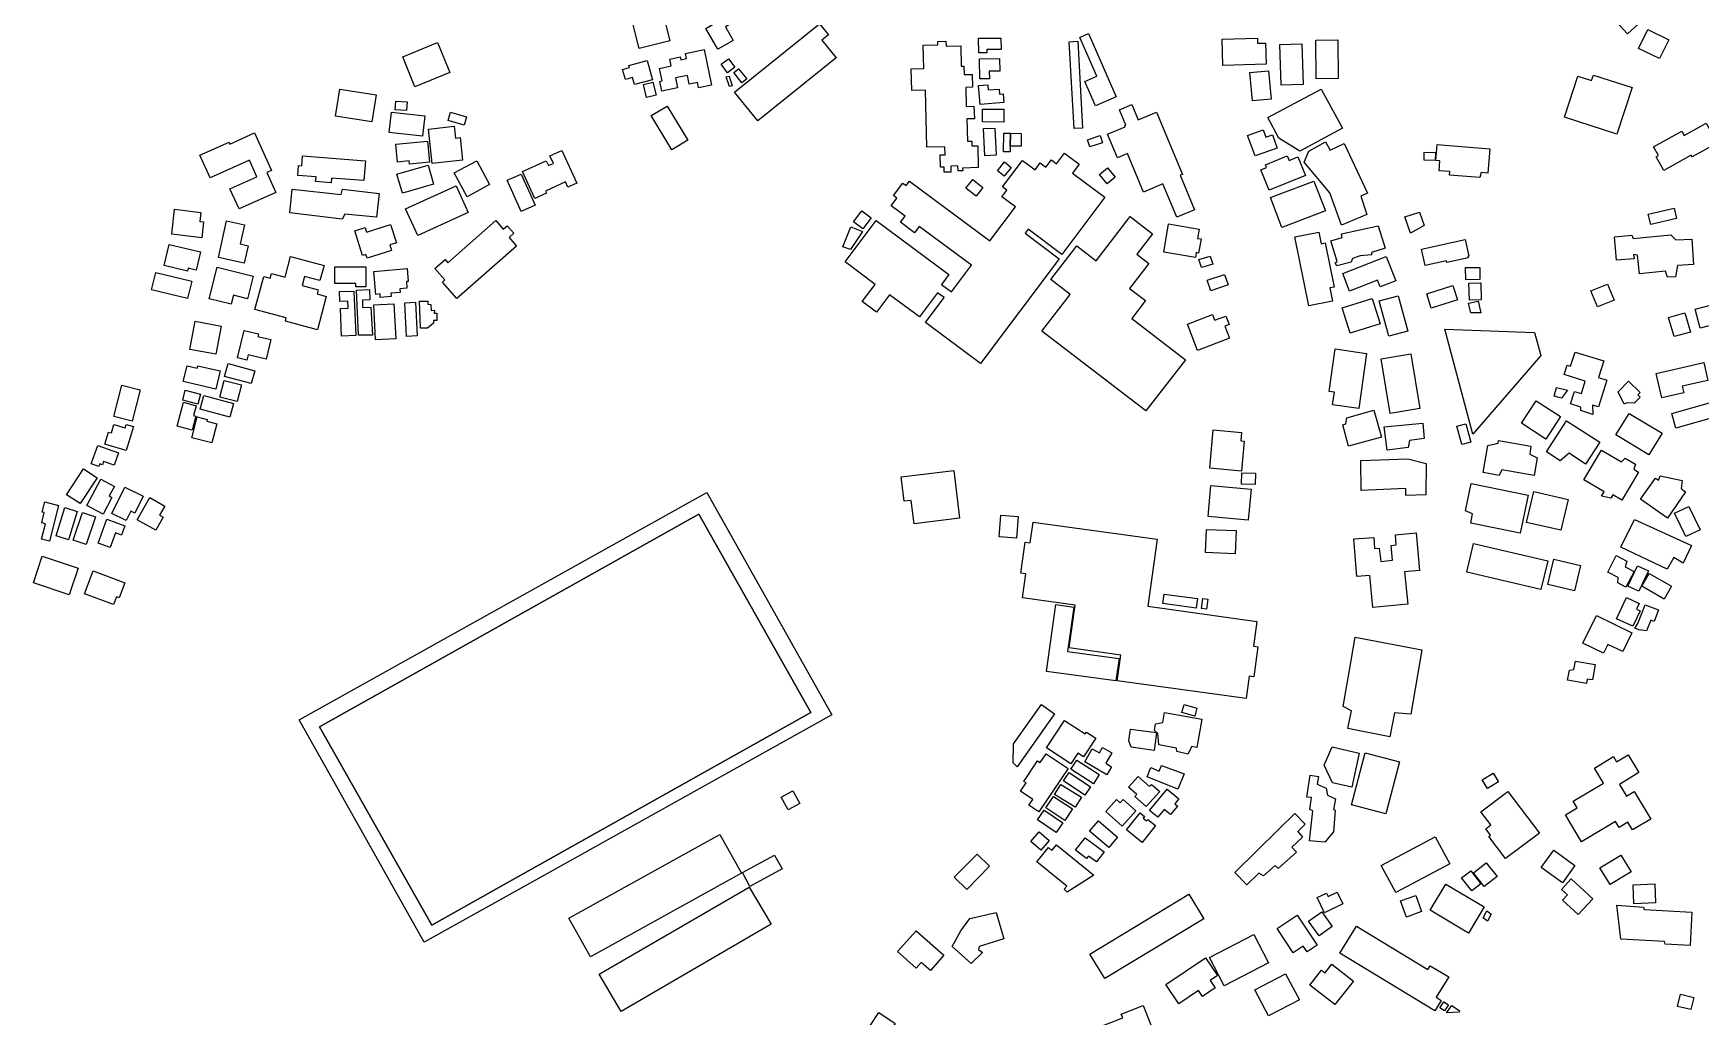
# Model space of a CAD drawing. Header units: metres. Extents: x -30816 to -28918, y -46789 to -43839.
# Drawn here: x -30816 to -30272, y -46142 to -45821 of the extents above; entities that cross this region are included whole.
import ezdxf

# ---------------------------------------------------------------- set-up
doc = ezdxf.new("R2010")
doc.units = ezdxf.units.M
doc.header["$MEASUREMENT"] = 0

msp = doc.modelspace()

# ---------------------------------------------------------------- linework, layer by layer
for points in [[(-30592.25, -45816.74), (-30597.63, -45807.91), (-30579.3, -45796.84), (-30572.51, -45807.99), (-30590.35, -45818.77), (-30587.79, -45823.16), (-30592.83, -45826.08), (-30596.75, -45819.34), (-30592.25, -45816.74)], [(-30305.89, -45810.36), (-30303.45, -45808.17), (-30304.22, -45807.33), (-30299.68, -45803.25), (-30289.23, -45814.78), (-30296.2, -45821.03), (-30305.89, -45810.36)], [(-30618.51, -45825.84), (-30620.99, -45815.93), (-30610.92, -45813.44), (-30608.45, -45823.33), (-30618.51, -45825.84)], [(-30587.41, -45840.07), (-30559.62, -45817.78), (-30556.71, -45821.38), (-30558.91, -45823.15), (-30554.24, -45828.92), (-30579.82, -45849.44), (-30587.41, -45840.07)], [(-30469.22, -45834.89), (-30474.8, -45822.21), (-30471.96, -45820.97), (-30462.9, -45841.54), (-30469.67, -45844.49), (-30473.14, -45836.61), (-30469.22, -45834.89)], [(-30292.51, -45825.83), (-30289.51, -45819.68), (-30282.71, -45822.98), (-30285.72, -45829.12), (-30292.51, -45825.83)], [(-30695.59, -45828.52), (-30684.2, -45823.92), (-30680.23, -45833.68), (-30691.62, -45838.27), (-30695.59, -45828.52)], [(-30611.03, -45839.7), (-30611.71, -45836.57), (-30610.94, -45836.4), (-30611.81, -45832.31), (-30607.99, -45831.49), (-30608.48, -45829.27), (-30605.07, -45828.55), (-30604.86, -45829.51), (-30603.05, -45829.13), (-30603.4, -45827.46), (-30597.32, -45826.16), (-30594.83, -45837.78), (-30599.1, -45838.68), (-30599.48, -45836.92), (-30602.11, -45837.48), (-30602.74, -45834.6), (-30606.65, -45835.43), (-30605.96, -45838.62), (-30611.03, -45839.7)], [(-30507.86, -45864.66), (-30512.98, -45864.81), (-30512.95, -45865.67), (-30514.49, -45865.71), (-30514.53, -45864.1), (-30516.85, -45864.17), (-30516.79, -45866.12), (-30519, -45866.18), (-30519.05, -45864.53), (-30520.16, -45864.56), (-30520.28, -45860.53), (-30518.68, -45860.49), (-30518.76, -45857.86), (-30524.61, -45858.02), (-30525.13, -45839.36), (-30529.59, -45839.49), (-30529.79, -45832.44), (-30525.6, -45832.32), (-30525.81, -45824.73), (-30521.03, -45824.61), (-30521.07, -45823.49), (-30518.44, -45823.42), (-30518.39, -45825.07), (-30513.62, -45824.94), (-30513.44, -45831.63), (-30512.56, -45831.6), (-30512.48, -45834.34), (-30509.85, -45834.27), (-30509.74, -45838.46), (-30511.96, -45838.52), (-30511.79, -45844.75), (-30509.28, -45844.68), (-30509.16, -45848.71), (-30511.59, -45848.78), (-30511.39, -45856.02), (-30509.98, -45855.99), (-30509.93, -45857.57), (-30508.06, -45857.52), (-30507.86, -45864.66)], [(-30507.72, -45827.25), (-30507.77, -45822.47), (-30500.49, -45822.4), (-30500.46, -45826.12), (-30505.13, -45826.17), (-30505.13, -45827.22), (-30507.72, -45827.25)], [(-30476.65, -45851.94), (-30478.19, -45823.62), (-30475.4, -45823.46), (-30473.87, -45851.79), (-30476.65, -45851.94)], [(-30416.81, -45824.11), (-30414.21, -45824.03), (-30414.02, -45830.94), (-30428.1, -45831.34), (-30428.35, -45822.78), (-30416.86, -45822.45), (-30416.81, -45824.11)], [(-30409.1, -45837.76), (-30409.51, -45824.5), (-30402.38, -45824.28), (-30401.97, -45837.55), (-30409.1, -45837.76)], [(-30390.51, -45835.62), (-30397.65, -45835.69), (-30397.78, -45823.12), (-30390.63, -45823.05), (-30390.51, -45835.62)], [(-30614.17, -45836.04), (-30619.99, -45837.59), (-30620.6, -45835.3), (-30622.98, -45835.94), (-30623.87, -45832.64), (-30621.6, -45832.03), (-30621.79, -45831.34), (-30615.86, -45829.75), (-30614.17, -45836.04)], [(-30589.63, -45833.71), (-30591.75, -45830.98), (-30589.37, -45829.15), (-30587.25, -45831.88), (-30589.63, -45833.71)], [(-30584.97, -45836.99), (-30587.63, -45833.65), (-30586.06, -45832.42), (-30583.39, -45835.75), (-30584.97, -45836.99)], [(-30500.92, -45829.09), (-30500.87, -45833.18), (-30504.3, -45833.22), (-30504.27, -45835.71), (-30507.36, -45835.75), (-30507.43, -45829.16), (-30500.92, -45829.09)], [(-30617.05, -45837.55), (-30613.97, -45836.81), (-30612.95, -45841.05), (-30616.03, -45841.79), (-30617.05, -45837.55)], [(-30590.06, -45835.1), (-30589.13, -45834.8), (-30588.11, -45837.96), (-30589.04, -45838.25), (-30590.06, -45835.1)], [(-30507.76, -45837.93), (-30504.72, -45837.71), (-30504.6, -45839.35), (-30501.07, -45839.09), (-30500.95, -45840.7), (-30499.76, -45840.61), (-30499.55, -45843.48), (-30507.3, -45844.07), (-30507.76, -45837.93)], [(-30418.45, -45842.92), (-30419.29, -45833.67), (-30413.27, -45833.13), (-30412.41, -45842.37), (-30418.45, -45842.92)], [(-30316.71, -45848.26), (-30312.36, -45834.85), (-30307.84, -45836.31), (-30307.27, -45834.52), (-30294.66, -45838.57), (-30299.59, -45853.76), (-30316.71, -45848.26)], [(-30716.09, -45839.04), (-30704.19, -45840.94), (-30705.61, -45849.76), (-30717.51, -45847.85), (-30716.09, -45839.04)], [(-30697.86, -45843.04), (-30694.15, -45843.25), (-30694.33, -45846.05), (-30698.02, -45845.82), (-30697.86, -45843.04)], [(-30396.04, -45839.09), (-30389.14, -45851.8), (-30402.99, -45859.26), (-30409.81, -45855.04), (-30413.42, -45848.29), (-30396.04, -45839.09)], [(-30699.23, -45846.57), (-30688.39, -45847.73), (-30689.11, -45854.41), (-30699.95, -45853.25), (-30699.23, -45846.57)], [(-30680.75, -45849.35), (-30679.95, -45846.6), (-30674.73, -45848.11), (-30675.53, -45850.86), (-30680.75, -45849.35)], [(-30602.65, -45855.75), (-30607.83, -45858.83), (-30614.54, -45847.68), (-30609.36, -45844.6), (-30602.65, -45855.75)], [(-30499.54, -45849.81), (-30506.47, -45849.78), (-30506.45, -45845.58), (-30499.53, -45845.6), (-30499.54, -45849.81)], [(-30447.67, -45870.01), (-30453.99, -45872.62), (-30459.22, -45860.11), (-30462.49, -45861.46), (-30465.72, -45853.74), (-30459.94, -45851.34), (-30460.12, -45850.92), (-30459.77, -45850.78), (-30461.86, -45845.78), (-30457.8, -45844.1), (-30455.71, -45849.09), (-30449.74, -45846.63), (-30441.29, -45866.87), (-30442.01, -45867.17), (-30437.32, -45878.4), (-30443.16, -45880.81), (-30447.67, -45870.01)], [(-30761.73, -45860.61), (-30752.22, -45856.32), (-30751.92, -45856.97), (-30743.93, -45853.37), (-30738.37, -45865.61), (-30739.88, -45866.29), (-30736.95, -45872.75), (-30748.94, -45878.15), (-30751.92, -45871.62), (-30743.12, -45867.65), (-30745.6, -45862.2), (-30758.38, -45867.96), (-30761.73, -45860.61)], [(-30687.21, -45852.09), (-30678.78, -45851.16), (-30678.34, -45855.06), (-30676.9, -45854.9), (-30676.09, -45862.19), (-30685.96, -45863.28), (-30687.21, -45852.09)], [(-30506.17, -45851.94), (-30502.44, -45851.76), (-30502.02, -45860.65), (-30505.74, -45860.83), (-30506.17, -45851.94)], [(-30499.67, -45859.52), (-30499.55, -45853.41), (-30497.35, -45853.45), (-30497.43, -45857.65), (-30497.46, -45859.56), (-30499.67, -45859.52)], [(-30497.35, -45853.45), (-30493.86, -45853.51), (-30493.94, -45857.72), (-30497.43, -45857.65), (-30497.35, -45853.45)], [(-30467.36, -45856.54), (-30471.52, -45857.93), (-30472.3, -45855.59), (-30468.13, -45854.21), (-30467.36, -45856.54)], [(-30414.05, -45854.78), (-30411.9, -45854.02), (-30410.37, -45858.34), (-30417.56, -45860.86), (-30420.06, -45854.17), (-30414.98, -45852.3), (-30414.05, -45854.78)], [(-30268.36, -45857.42), (-30275.08, -45861.13), (-30275.35, -45860.66), (-30284.28, -45865.61), (-30286.76, -45861.17), (-30285.99, -45860.74), (-30287.62, -45857.84), (-30278.39, -45852.74), (-30277.62, -45854.14), (-30270.47, -45850.18), (-30267.66, -45855.21), (-30269.14, -45856.03), (-30268.36, -45857.42)], [(-30697.85, -45857.01), (-30687.51, -45855.99), (-30686.82, -45862.87), (-30693.39, -45863.52), (-30693.49, -45862.5), (-30697.27, -45862.88), (-30697.85, -45857.01)], [(-30656.48, -45865.92), (-30648.75, -45862.43), (-30648.02, -45864.03), (-30646.42, -45863.31), (-30647.55, -45860.82), (-30643.64, -45859.06), (-30638.77, -45869.73), (-30641.73, -45871.07), (-30642.52, -45869.35), (-30649.04, -45872.31), (-30648.72, -45872.99), (-30652.48, -45874.69), (-30656.48, -45865.92)], [(-30383.14, -45874), (-30381.19, -45879.91), (-30389.45, -45883.48), (-30393.19, -45872.87), (-30401.62, -45862.9), (-30400.05, -45859.27), (-30394.65, -45856.23), (-30393.1, -45858.96), (-30388.51, -45856.83), (-30380.95, -45872.99), (-30383.14, -45874)], [(-30362.49, -45862.21), (-30362.41, -45859.65), (-30358.79, -45859.76), (-30358.87, -45862.33), (-30362.49, -45862.21)], [(-30357.35, -45862.43), (-30358.67, -45862.31), (-30358.24, -45857.15), (-30341.03, -45858.58), (-30341.69, -45866.47), (-30343.91, -45866.29), (-30344.34, -45867.91), (-30354.17, -45867.09), (-30354.07, -45865.98), (-30357.62, -45865.68), (-30357.35, -45862.43)], [(-30728.27, -45860.86), (-30707.77, -45862.43), (-30708.27, -45868.87), (-30718.77, -45868.07), (-30718.89, -45869.61), (-30723.98, -45869.23), (-30723.86, -45867.72), (-30729.83, -45867.27), (-30729.58, -45864.02), (-30728.52, -45864.1), (-30728.27, -45860.86)], [(-30697.5, -45866.79), (-30687.32, -45863.89), (-30685.53, -45870.11), (-30695.7, -45873.01), (-30697.5, -45866.79)], [(-30678.84, -45866.42), (-30671.46, -45862.42), (-30667.24, -45870.16), (-30674.6, -45874.15), (-30678.84, -45866.42)], [(-30541.46, -45902.74), (-30551.32, -45895.39), (-30541.16, -45881.86), (-30517.45, -45899.49), (-30519.88, -45902.74), (-30516.64, -45905.14), (-30510.12, -45896.47), (-30527.14, -45883.82), (-30528.67, -45885.89), (-30533.26, -45882.48), (-30531.75, -45880.47), (-30536.26, -45877.11), (-30534.39, -45874.62), (-30535.56, -45873.76), (-30532.51, -45869.7), (-30531.36, -45870.55), (-30530.28, -45869.11), (-30504.08, -45888.59), (-30495.73, -45877.46), (-30500.18, -45874.15), (-30498.54, -45871.97), (-30499.93, -45870.93), (-30493.46, -45862.31), (-30489.36, -45865.35), (-30487.68, -45863.11), (-30485.84, -45864.48), (-30484.05, -45862.11), (-30482.32, -45863.4), (-30479.77, -45859.99), (-30474.99, -45863.55), (-30477.15, -45866.43), (-30466.64, -45874.25), (-30480.67, -45892.95), (-30491.63, -45884.79), (-30492.61, -45886.09), (-30481.49, -45894.36), (-30507.14, -45928.55), (-30525.12, -45915.19), (-30519.03, -45907.07), (-30521.16, -45905.49), (-30527.07, -45913.37), (-30536.82, -45906.12), (-30541.09, -45911.8), (-30545.69, -45908.38), (-30541.46, -45902.74)], [(-30501.66, -45865.69), (-30499.37, -45862.82), (-30497.15, -45864.58), (-30499.43, -45867.45), (-30501.66, -45865.69)], [(-30465.85, -45869.98), (-30468.39, -45866.92), (-30465.76, -45864.76), (-30463.22, -45867.82), (-30465.85, -45869.98)], [(-30415.76, -45865.34), (-30413.89, -45864.58), (-30414.23, -45863.73), (-30407.12, -45860.86), (-30406.53, -45862.32), (-30403.62, -45861.15), (-30401.16, -45867.2), (-30413.04, -45871.99), (-30415.76, -45865.34)], [(-30694.65, -45878.08), (-30678.19, -45870.6), (-30674.21, -45879.29), (-30690.66, -45886.77), (-30694.65, -45878.08)], [(-30656.96, -45878.98), (-30661.54, -45868.8), (-30656.93, -45866.75), (-30652.36, -45876.93), (-30656.96, -45878.98)], [(-30511.91, -45871.4), (-30509.68, -45868.57), (-30506.35, -45871.19), (-30508.59, -45874.01), (-30511.91, -45871.4)], [(-30408.83, -45884.19), (-30412.58, -45874.45), (-30398.42, -45869.05), (-30394.67, -45878.78), (-30408.83, -45884.19)], [(-30732.41, -45879.44), (-30731.66, -45871.7), (-30715.62, -45873.45), (-30715.25, -45871.7), (-30703.22, -45873.13), (-30704.1, -45880.81), (-30714.49, -45879.8), (-30715.35, -45881.44), (-30732.41, -45879.44)], [(-30769.97, -45878.26), (-30761.4, -45879.25), (-30761.75, -45882.25), (-30760.53, -45882.39), (-30761.13, -45887.52), (-30770.92, -45886.37), (-30769.97, -45878.26)], [(-30545.88, -45878.73), (-30542.78, -45881.03), (-30545.51, -45884.66), (-30548.61, -45882.35), (-30545.88, -45878.73)], [(-30487.14, -45917.96), (-30477.88, -45906.03), (-30484.26, -45901.12), (-30475.76, -45890.17), (-30469.45, -45895.04), (-30458.29, -45880.66), (-30451.02, -45886.25), (-30456.15, -45892.87), (-30452.22, -45895.89), (-30458.56, -45904.04), (-30453.36, -45908.04), (-30457.85, -45913.82), (-30440.32, -45927.3), (-30453.28, -45944), (-30487.14, -45917.96)], [(-30368.75, -45880.77), (-30363.99, -45879.15), (-30362.47, -45883.54), (-30366.93, -45886), (-30368.75, -45880.77)], [(-30288.58, -45883.24), (-30289.36, -45879.88), (-30280.91, -45877.94), (-30280.14, -45881.31), (-30288.58, -45883.24)], [(-30753.03, -45882.05), (-30747.18, -45883.36), (-30748.57, -45889.56), (-30746, -45890.13), (-30747.28, -45895.84), (-30755.71, -45893.96), (-30753.03, -45882.05)], [(-30708.65, -45893.33), (-30711.22, -45885.27), (-30707.86, -45884.22), (-30707.4, -45885.7), (-30699.52, -45883.23), (-30697.64, -45889.17), (-30699.78, -45889.85), (-30699.19, -45891.7), (-30707.17, -45894.22), (-30707.57, -45892.98), (-30708.65, -45893.33)], [(-30685.12, -45897.59), (-30681.75, -45894.64), (-30680.83, -45895.67), (-30665.22, -45881.96), (-30662.78, -45884.71), (-30661.51, -45883.6), (-30659.31, -45886.08), (-30660.91, -45887.49), (-30658.43, -45890.28), (-30677.89, -45907.36), (-30682.64, -45902), (-30681.84, -45901.29), (-30685.12, -45897.59)], [(-30552.03, -45890.47), (-30549.42, -45884.01), (-30545.6, -45885.53), (-30549.57, -45891.38), (-30552.03, -45890.47)], [(-30436.8, -45892.38), (-30437.08, -45893.98), (-30447.41, -45892.19), (-30445.8, -45882.96), (-30435.82, -45884.7), (-30436.34, -45887.74), (-30435.22, -45887.94), (-30436.02, -45892.52), (-30436.8, -45892.38)], [(-30400.12, -45909.75), (-30404.62, -45887.25), (-30396.76, -45885.69), (-30396, -45889.49), (-30394.71, -45889.23), (-30391.84, -45903.61), (-30393.27, -45903.89), (-30392.4, -45908.22), (-30400.12, -45909.75)], [(-30389.22, -45887.42), (-30389.47, -45886.21), (-30377.43, -45883.67), (-30375.19, -45890.95), (-30379.62, -45892.31), (-30379.65, -45893.06), (-30383.29, -45893.43), (-30385.83, -45894.35), (-30386.25, -45895.48), (-30390.93, -45896.66), (-30391.5, -45895.73), (-30390.82, -45895.31), (-30392.91, -45888.55), (-30389.22, -45887.42)], [(-30294.15, -45893.01), (-30294.02, -45894.37), (-30299.73, -45894.9), (-30300.43, -45887.21), (-30294.73, -45886.7), (-30294.33, -45887.83), (-30282.02, -45886.58), (-30280.42, -45888.23), (-30275.13, -45887.96), (-30274.67, -45896.28), (-30279.8, -45896.56), (-30280.52, -45900.26), (-30283.13, -45900.42), (-30283.75, -45898.49), (-30292.27, -45899.31), (-30292.87, -45893.18), (-30294.15, -45893.01)], [(-30771.75, -45889.73), (-30761.57, -45892.12), (-30762.98, -45898.11), (-30765.53, -45897.51), (-30765.74, -45898.4), (-30773.38, -45896.61), (-30771.75, -45889.73)], [(-30348.17, -45893.6), (-30348.08, -45894.05), (-30355.09, -45895.57), (-30355.2, -45895.1), (-30362.18, -45896.62), (-30363.36, -45891.22), (-30349.11, -45888.13), (-30347.92, -45893.55), (-30348.17, -45893.6)], [(-30756.13, -45897.17), (-30744.37, -45900.05), (-30746.19, -45907.44), (-30750.78, -45906.31), (-30751.49, -45909.22), (-30758.67, -45907.46), (-30756.13, -45897.17)], [(-30732.15, -45893.69), (-30721.24, -45896.58), (-30722.56, -45901.53), (-30727.56, -45900.21), (-30728.35, -45903.12), (-30723.14, -45904.49), (-30723.51, -45905.85), (-30720.51, -45906.65), (-30723.41, -45917.54), (-30733.84, -45914.77), (-30733.55, -45913.66), (-30743.8, -45910.95), (-30740.92, -45900.19), (-30738.83, -45900.75), (-30738.41, -45899.18), (-30733.93, -45900.37), (-30732.15, -45893.69)], [(-30717.68, -45897.04), (-30707.63, -45897.01), (-30707.6, -45903.58), (-30710.91, -45903.59), (-30710.91, -45902.47), (-30717.67, -45902.49), (-30717.68, -45897.04)], [(-30694.15, -45897.58), (-30693.79, -45901.8), (-30694.39, -45901.85), (-30694.22, -45903.95), (-30696.55, -45904.15), (-30696.44, -45905.39), (-30699.44, -45905.65), (-30699.36, -45906.69), (-30702.89, -45907), (-30702.99, -45905.88), (-30704.38, -45906), (-30705.02, -45898.51), (-30694.15, -45897.58)], [(-30435.13, -45897.28), (-30435.91, -45894.6), (-30432.2, -45893.53), (-30431.42, -45896.2), (-30435.13, -45897.28)], [(-30374.84, -45893.7), (-30371.73, -45901.6), (-30376.78, -45903.57), (-30377.64, -45901.4), (-30386.78, -45904.97), (-30389.03, -45899.22), (-30374.84, -45893.7)], [(-30348.92, -45901.22), (-30348.97, -45897.29), (-30344.34, -45897.23), (-30344.28, -45901.16), (-30348.92, -45901.22)], [(-30776.12, -45898.89), (-30764.41, -45901.65), (-30765.74, -45907.31), (-30777.46, -45904.56), (-30776.12, -45898.89)], [(-30432.06, -45904.86), (-30433.24, -45901.4), (-30427.58, -45899.48), (-30426.4, -45902.93), (-30432.06, -45904.86)], [(-30360.14, -45910.5), (-30361.63, -45905.79), (-30353.06, -45903.09), (-30351.56, -45907.8), (-30360.14, -45910.5)], [(-30347.9, -45902.36), (-30344.03, -45902.23), (-30343.84, -45907.74), (-30347.71, -45907.88), (-30347.9, -45902.36)], [(-30305.96, -45910.09), (-30308.1, -45904.86), (-30302.64, -45902.64), (-30300.5, -45907.89), (-30305.96, -45910.09)], [(-30716.25, -45905.11), (-30711.47, -45904.92), (-30710.87, -45919.45), (-30715.51, -45919.64), (-30715.87, -45910.64), (-30713.34, -45910.54), (-30713.44, -45908.23), (-30716.12, -45908.34), (-30716.25, -45905.11)], [(-30710.65, -45904.62), (-30706.4, -45904.39), (-30706.32, -45907.75), (-30708.72, -45907.87), (-30708.67, -45910.29), (-30705.99, -45910.14), (-30705.39, -45919.28), (-30709.95, -45919.32), (-30710.65, -45904.62)], [(-30694.89, -45908.76), (-30691.38, -45908.59), (-30690.89, -45919.57), (-30694.4, -45919.72), (-30694.89, -45908.76)], [(-30685.5, -45915.36), (-30687.48, -45917.05), (-30689.8, -45917.06), (-30690.06, -45908.23), (-30687.39, -45908.24), (-30687.37, -45909.24), (-30686.4, -45909.31), (-30686.34, -45911.21), (-30685.22, -45911.1), (-30685.31, -45912.15), (-30684.49, -45912.16), (-30684.49, -45914.52), (-30685.53, -45914.57), (-30685.5, -45915.36)], [(-30376.84, -45915.63), (-30386.6, -45918.66), (-30389.2, -45910.35), (-30379.44, -45907.32), (-30376.84, -45915.63)], [(-30373.97, -45919.63), (-30377.1, -45908.16), (-30370.95, -45906.49), (-30367.82, -45917.97), (-30373.97, -45919.63)], [(-30347.98, -45908.9), (-30344.8, -45908.17), (-30343.94, -45912.04), (-30347.25, -45912.06), (-30347.98, -45908.9)], [(-30705.04, -45909.41), (-30698.43, -45909.07), (-30697.82, -45920.48), (-30704.44, -45920.82), (-30705.04, -45909.41)], [(-30439.69, -45915.7), (-30431.52, -45912.61), (-30430.82, -45914.44), (-30427.14, -45913.06), (-30426.08, -45915.85), (-30427.46, -45916.36), (-30425.94, -45920.33), (-30436.41, -45924.29), (-30439.69, -45915.7)], [(-30280.98, -45919.79), (-30282.78, -45913.52), (-30277.43, -45911.99), (-30275.63, -45918.28), (-30280.98, -45919.79)], [(-30274.07, -45910.82), (-30268.62, -45909.42), (-30267.01, -45915.58), (-30272.47, -45916.98), (-30274.07, -45910.82)], [(-30763.32, -45914.74), (-30754.77, -45916.34), (-30756.51, -45925.54), (-30765.06, -45923.94), (-30763.32, -45914.74)], [(-30747.26, -45917.78), (-30742.64, -45918.9), (-30742.84, -45919.71), (-30738.56, -45920.75), (-30740.12, -45927.11), (-30745.97, -45925.68), (-30746.41, -45927.46), (-30749.46, -45926.72), (-30747.26, -45917.78)], [(-30346.62, -45951.63), (-30355.7, -45917.3), (-30326.48, -45918.41), (-30324.36, -45925.99), (-30346.62, -45951.63)], [(-30391.72, -45937.94), (-30393.49, -45937.69), (-30391.5, -45923.79), (-30381.23, -45925.25), (-30383.82, -45943.27), (-30392.31, -45942.07), (-30391.72, -45937.94)], [(-30313.25, -45924.82), (-30303.9, -45927.73), (-30305.6, -45933.11), (-30302.92, -45933.93), (-30305.6, -45942.67), (-30307.53, -45942.09), (-30307.44, -45945.2), (-30311.33, -45943.91), (-30311.36, -45942.75), (-30314.69, -45941.74), (-30313.44, -45937.64), (-30311.15, -45938.33), (-30309.92, -45934.3), (-30316.84, -45932.14), (-30315.86, -45929.05), (-30314.69, -45929.41), (-30313.25, -45924.82)], [(-30762.44, -45929.26), (-30755.1, -45930.97), (-30756.51, -45936.94), (-30767.14, -45934.46), (-30765.92, -45929.27), (-30762.62, -45930.04), (-30762.44, -45929.26)], [(-30752.53, -45928.55), (-30743.82, -45930.9), (-30744.96, -45935.1), (-30753.68, -45932.74), (-30752.53, -45928.55)], [(-30363.83, -45943.24), (-30373.5, -45944.85), (-30376.48, -45927.03), (-30366.82, -45925.42), (-30363.83, -45943.24)], [(-30271.29, -45928.19), (-30269.92, -45934.04), (-30278.28, -45935.98), (-30277.78, -45938.09), (-30284.9, -45939.74), (-30286.76, -45931.76), (-30271.29, -45928.19)], [(-30787.14, -45935.6), (-30781.24, -45937.1), (-30783.86, -45947.3), (-30789.76, -45945.81), (-30787.14, -45935.6)], [(-30753.84, -45934.04), (-30748.19, -45935.5), (-30749.62, -45940.99), (-30755.27, -45939.54), (-30753.84, -45934.04)], [(-30299.15, -45937.74), (-30295.81, -45934.34), (-30292.04, -45938.03), (-30292.75, -45938.75), (-30292.02, -45939.48), (-30294, -45941.46), (-30296.35, -45941.35), (-30297.19, -45941.76), (-30299.15, -45937.74)], [(-30767.1, -45941.2), (-30762.91, -45942.32), (-30763.76, -45945.52), (-30763.04, -45945.71), (-30764.26, -45950.28), (-30769.18, -45948.97), (-30767.1, -45941.2)], [(-30766.5, -45937.27), (-30761.53, -45938.54), (-30762.36, -45941.76), (-30767.33, -45940.49), (-30766.5, -45937.27)], [(-30760.49, -45939.02), (-30750.8, -45941.59), (-30751.98, -45946.01), (-30761.66, -45943.44), (-30760.49, -45939.02)], [(-30317.97, -45945.88), (-30322.78, -45953.22), (-30330.75, -45948.03), (-30325.94, -45940.7), (-30317.97, -45945.88)], [(-30320.06, -45939.23), (-30319.32, -45936.38), (-30315.77, -45937.21), (-30317.65, -45939.86), (-30320.06, -45939.23)], [(-30280.38, -45949.59), (-30281.73, -45944.82), (-30267.92, -45940.96), (-30266.57, -45945.73), (-30280.38, -45949.59)], [(-30762.62, -45945.98), (-30759.34, -45946.82), (-30759.47, -45947.38), (-30756.21, -45948.21), (-30757.81, -45954.44), (-30764.37, -45952.76), (-30762.62, -45945.98)], [(-30376.43, -45952.57), (-30387.09, -45955.46), (-30388.98, -45948.56), (-30387.96, -45948.2), (-30387.67, -45946.22), (-30378.9, -45943.79), (-30376.43, -45952.57)], [(-30299.9, -45951.82), (-30295.6, -45944.8), (-30284.86, -45951.31), (-30289.16, -45958.34), (-30299.9, -45951.82)], [(-30785.76, -45948.42), (-30783.4, -45949.14), (-30785.76, -45956.92), (-30792.73, -45954.82), (-30791.54, -45950.89), (-30790.6, -45951.17), (-30789.76, -45948.42), (-30786.09, -45949.52), (-30785.76, -45948.42)], [(-30432.41, -45962.69), (-30431.26, -45950.19), (-30421.98, -45951.03), (-30422.23, -45953.77), (-30421.13, -45953.87), (-30422.02, -45963.63), (-30432.41, -45962.69)], [(-30367.69, -45955.95), (-30374.49, -45956.84), (-30375.49, -45949.21), (-30362.92, -45948.01), (-30362.44, -45953.01), (-30367.27, -45953.64), (-30367.69, -45955.95)], [(-30350.22, -45955), (-30351.86, -45949.03), (-30348.9, -45948.22), (-30347.26, -45954.19), (-30350.22, -45955)], [(-30322.58, -45957.37), (-30315.99, -45947.21), (-30305.16, -45954.17), (-30309.81, -45961.33), (-30315.14, -45957.8), (-30318.08, -45960.27), (-30322.58, -45957.37)], [(-30795.06, -45955.25), (-30788.23, -45957.73), (-30789.69, -45961.74), (-30793.14, -45960.5), (-30793.52, -45961.54), (-30794.33, -45961.25), (-30794.66, -45962.17), (-30797.24, -45961.23), (-30795.06, -45955.25)], [(-30338.01, -45965.03), (-30343.22, -45964.11), (-30341.65, -45955.34), (-30338.36, -45954.5), (-30338.22, -45953.67), (-30327.63, -45955.47), (-30328.02, -45958.06), (-30325.62, -45959.34), (-30326.6, -45965.02), (-30337.18, -45963.22), (-30338.01, -45965.03)], [(-30310.35, -45966.49), (-30304.59, -45956.83), (-30298.14, -45960.64), (-30296.89, -45959.4), (-30293.58, -45961.33), (-30294.09, -45963.04), (-30292.54, -45963.95), (-30297.99, -45973.07), (-30300.92, -45971.33), (-30301.58, -45972.47), (-30304.63, -45971.85), (-30303.76, -45970.39), (-30310.35, -45966.49)], [(-30805.19, -45971.36), (-30799.67, -45962.93), (-30795.25, -45965.78), (-30800.76, -45974.23), (-30805.19, -45971.36)], [(-30367.78, -45959.59), (-30361.84, -45961.2), (-30361.91, -45971.39), (-30368.41, -45971.55), (-30368.47, -45969.31), (-30383.02, -45969.99), (-30383.11, -45960.19), (-30367.78, -45959.59)], [(-30798.57, -45974.88), (-30794.06, -45966.3), (-30789.62, -45968.61), (-30791.28, -45971.75), (-30790.4, -45972.21), (-30793.26, -45977.65), (-30798.57, -45974.88)], [(-30533.05, -45965.52), (-30515.88, -45963.41), (-30513.96, -45979.02), (-30528.79, -45980.84), (-30529.73, -45973.18), (-30532.07, -45973.48), (-30533.05, -45965.52)], [(-30419.85, -45979.62), (-30432.92, -45978.42), (-30431.99, -45968.35), (-30418.93, -45969.55), (-30419.85, -45979.62)], [(-30422.01, -45967.87), (-30421.89, -45964.17), (-30417.52, -45964.3), (-30417.63, -45968.01), (-30422.01, -45967.87)], [(-30331.13, -45983.92), (-30347.24, -45980.62), (-30346.67, -45977.52), (-30349.01, -45976.57), (-30347.17, -45967.67), (-30328.56, -45971.48), (-30331.13, -45983.92)], [(-30291.89, -45972.75), (-30286.98, -45965.89), (-30286, -45966.64), (-30285.53, -45965.23), (-30278.3, -45966.75), (-30278.64, -45969.3), (-30277.19, -45970.39), (-30283.06, -45979.01), (-30291.89, -45972.75)], [(-30812.34, -45973.68), (-30807.84, -45974.8), (-30810.78, -45986.5), (-30813.37, -45985.85), (-30812.12, -45980.86), (-30813.32, -45980.56), (-30812.47, -45977.18), (-30813.17, -45977.01), (-30812.34, -45973.68)], [(-30790.42, -45977.44), (-30786.17, -45968.92), (-30780.24, -45971.86), (-30782.99, -45977.37), (-30784.27, -45976.74), (-30785.77, -45979.74), (-30790.42, -45977.44)], [(-30782.16, -45979.51), (-30778.07, -45972.28), (-30773.19, -45975.02), (-30774.88, -45977.99), (-30773.71, -45978.65), (-30776.13, -45982.9), (-30782.16, -45979.51)], [(-30729.4, -46044.72), (-30596.44, -45970.57), (-30555.64, -46043.08), (-30658.9, -46100.68), (-30688.6, -46117.24), (-30729.4, -46044.72)], [(-30329.06, -45980.37), (-30326.7, -45970.27), (-30315.51, -45972.85), (-30317.87, -45982.95), (-30329.06, -45980.37)], [(-30801.74, -45976.81), (-30804.6, -45986.03), (-30808.64, -45984.79), (-30805.78, -45975.56), (-30801.74, -45976.81)], [(-30800.02, -45977.17), (-30795.76, -45978.6), (-30798.82, -45987.6), (-30803.08, -45986.17), (-30800.02, -45977.17)], [(-30794.93, -45987.15), (-30792.06, -45979.35), (-30786.22, -45981.48), (-30787.31, -45984.49), (-30789.25, -45983.79), (-30791.01, -45988.57), (-30794.93, -45987.15)], [(-30722.71, -46047.05), (-30686.14, -46111.69), (-30660.73, -46097.44), (-30562.44, -46042.34), (-30599.02, -45977.69), (-30722.71, -46047.05)], [(-30722.71, -46047.05), (-30599.02, -45977.69), (-30562.44, -46042.34), (-30660.73, -46097.44), (-30686.14, -46111.69), (-30722.71, -46047.05)], [(-30501.09, -45985.09), (-30500.55, -45978.03), (-30494.91, -45978.46), (-30495.45, -45985.52), (-30501.09, -45985.09)], [(-30275.25, -45987.85), (-30277.95, -45993.71), (-30281.03, -45991.84), (-30283.18, -45995.61), (-30298.27, -45988.41), (-30293.87, -45979.4), (-30275.25, -45987.85)], [(-30272.45, -45982.8), (-30277.11, -45985.01), (-30280.77, -45977.34), (-30276.12, -45975.14), (-30272.45, -45982.8)], [(-30461.43, -46023.64), (-30478.22, -46021.31), (-30476.26, -46007.36), (-30493.43, -46004.99), (-30492.34, -45997.18), (-30494.01, -45996.95), (-30492.61, -45986.81), (-30490.93, -45987.04), (-30489.98, -45980.28), (-30449.54, -45985.86), (-30452.58, -46007.71), (-30416.99, -46012.65), (-30418.13, -46020.77), (-30416.66, -46020.98), (-30418.03, -46030.7), (-30419.49, -46030.5), (-30420.52, -46037.83), (-30462.59, -46031.98), (-30461.43, -46023.64)], [(-30423.82, -45983.04), (-30424.13, -45990.63), (-30433.74, -45990.23), (-30433.42, -45982.65), (-30423.82, -45983.04)], [(-30379.18, -46008.13), (-30380.17, -45997.67), (-30384.39, -45998), (-30385.37, -45985.76), (-30378.93, -45985.25), (-30378.63, -45988.93), (-30377.1, -45988.76), (-30376.63, -45993.09), (-30372.79, -45992.73), (-30373.27, -45987.88), (-30371.55, -45987.71), (-30371.85, -45984.38), (-30365.07, -45983.79), (-30363.99, -45996.04), (-30368.83, -45996.45), (-30367.81, -46007.06), (-30379.18, -46008.13)], [(-30324.36, -46002.2), (-30348.57, -45996.6), (-30346.39, -45987.27), (-30322.18, -45992.87), (-30324.36, -46002.2)], [(-30813.12, -45991.38), (-30801.44, -45995.26), (-30804.36, -46003.99), (-30816.04, -46000.11), (-30813.12, -45991.38)], [(-30322.13, -46000.64), (-30320.21, -45992.36), (-30311.48, -45994.37), (-30313.41, -46002.64), (-30322.13, -46000.64)], [(-30299.14, -45998.37), (-30302.61, -45996.58), (-30299.81, -45991.2), (-30296.34, -45992.98), (-30296.86, -45994.82), (-30294, -45996.38), (-30296.67, -46001.48), (-30299.3, -46000.1), (-30299.14, -45998.37)], [(-30296.03, -46001.17), (-30292.87, -45994.49), (-30289.34, -45996.15), (-30292.49, -46002.83), (-30296.03, -46001.17)], [(-30796.52, -45996.17), (-30786.17, -46000.03), (-30788.03, -46004.98), (-30788.97, -46004.63), (-30789.9, -46007.11), (-30799.31, -46003.62), (-30796.52, -45996.17)], [(-30289.06, -45996.99), (-30281.78, -46001.15), (-30284.2, -46005.36), (-30291.48, -46001.21), (-30289.06, -45996.99)], [(-30447.69, -46006.8), (-30447.27, -46003.73), (-30436.43, -46005.22), (-30436.84, -46008.29), (-30447.69, -46006.8)], [(-30435.11, -46008.39), (-30434.62, -46005.13), (-30432.98, -46005.37), (-30433.48, -46008.64), (-30435.11, -46008.39)], [(-30293.17, -46008.67), (-30292.06, -46009.18), (-30294.41, -46014.24), (-30299.73, -46011.79), (-30296.52, -46004.86), (-30292.3, -46006.81), (-30293.17, -46008.67)], [(-30478.75, -46022.44), (-30461.98, -46024.76), (-30463, -46032.07), (-30485.63, -46028.94), (-30482.59, -46007.16), (-30476.74, -46007.98), (-30478.75, -46022.44)], [(-30294.69, -46016.34), (-30297.67, -46022.5), (-30302.57, -46020.15), (-30303.94, -46022.99), (-30310.67, -46019.76), (-30306.31, -46010.77), (-30294.69, -46016.34)], [(-30290.34, -46007.23), (-30286.02, -46008.89), (-30287.48, -46012.67), (-30288.58, -46012.25), (-30289.95, -46015.78), (-30292.44, -46015.37), (-30293.76, -46014.81), (-30292.81, -46013.32), (-30290.34, -46007.23)], [(-30363.26, -46021.96), (-30366.79, -46042.92), (-30372.09, -46042.49), (-30373.66, -46050.28), (-30387.37, -46047.53), (-30386.21, -46041.79), (-30388.86, -46040.41), (-30386.4, -46026.03), (-30384.98, -46017.78), (-30363.26, -46021.96)], [(-30315.68, -46031.77), (-30315.1, -46028.55), (-30313.6, -46028.38), (-30313.11, -46025.62), (-30306.71, -46026.75), (-30307.6, -46031.74), (-30309.28, -46031.45), (-30309.53, -46032.87), (-30315.68, -46031.77)], [(-30482.97, -46042.74), (-30495.19, -46060.09), (-30496.51, -46058.72), (-30496.4, -46052.59), (-30487.27, -46039.74), (-30482.97, -46042.74)], [(-30447.72, -46045.67), (-30447.15, -46042.38), (-30435, -46044.51), (-30436.64, -46053.76), (-30438.18, -46053.49), (-30439.5, -46055.9), (-30443.09, -46055.03), (-30443.21, -46053.97), (-30448.97, -46052.93), (-30449.3, -46049.18), (-30450.41, -46048.21), (-30450.04, -46046.02), (-30447.72, -46045.67)], [(-30441.49, -46042.34), (-30440.78, -46039.76), (-30436.56, -46040.92), (-30437.27, -46043.5), (-30441.49, -46042.34)], [(-30477.72, -46059.09), (-30485.63, -46053.88), (-30479.71, -46044.97), (-30473.04, -46049.36), (-30472.63, -46048.75), (-30469.55, -46050.77), (-30473.55, -46056.78), (-30475.39, -46055.58), (-30477.72, -46059.09)], [(-30458.81, -46051.65), (-30458.26, -46047.76), (-30449.72, -46048.93), (-30450.52, -46054.71), (-30458.03, -46053.67), (-30458.81, -46051.65)], [(-30466.28, -46058.93), (-30464.38, -46060.03), (-30465.9, -46062.64), (-30473.18, -46058.45), (-30470.69, -46054.17), (-30468.38, -46055.5), (-30467.37, -46053.76), (-30464.3, -46055.53), (-30466.28, -46058.93)], [(-30392.42, -46053.54), (-30383.67, -46055.58), (-30386.04, -46066.67), (-30392.39, -46065.32), (-30395.02, -46059.49), (-30392.42, -46053.54)], [(-30374.99, -46075.36), (-30386.17, -46072.43), (-30381.7, -46055.52), (-30370.52, -46058.44), (-30374.99, -46075.36)], [(-30485.79, -46055.82), (-30478.6, -46060.64), (-30488.14, -46074.74), (-30491.36, -46072.57), (-30490.12, -46070.75), (-30494.13, -46068.06), (-30492.29, -46065.32), (-30493.04, -46064.81), (-30488.52, -46058.12), (-30487.7, -46058.66), (-30485.79, -46055.82)], [(-30477.68, -46060.85), (-30475.73, -46057.85), (-30468.4, -46062.6), (-30470.35, -46065.59), (-30477.68, -46060.85)], [(-30442.82, -46067.4), (-30452.81, -46063.29), (-30451.58, -46060.34), (-30448.86, -46061.47), (-30448.15, -46059.63), (-30440.76, -46062.34), (-30442.82, -46067.4)], [(-30288.56, -46077.1), (-30294.51, -46080.65), (-30296, -46078.17), (-30298.88, -46079.89), (-30300.07, -46077.91), (-30311.15, -46084.49), (-30316.39, -46075.76), (-30312.55, -46073.48), (-30313.85, -46071.3), (-30303.95, -46065.43), (-30306.95, -46060.48), (-30300.75, -46056.75), (-30299.73, -46058.42), (-30295.94, -46056.12), (-30292.4, -46061.96), (-30298.75, -46065.79), (-30296.44, -46069.64), (-30293.94, -46068.15), (-30288.56, -46077.1)], [(-30483, -46069.05), (-30480.99, -46065.82), (-30474.26, -46069.96), (-30476.27, -46073.19), (-30483, -46069.05)], [(-30480.13, -46064.65), (-30478.27, -46061.91), (-30471.3, -46066.6), (-30473.16, -46069.33), (-30480.13, -46064.65)], [(-30452.02, -46066.49), (-30451.39, -46065.79), (-30448.72, -46068.15), (-30453.12, -46073.06), (-30456.85, -46069.75), (-30456.22, -46069.06), (-30458.86, -46066.72), (-30455.73, -46063.21), (-30452.02, -46066.49)], [(-30399.67, -46062.79), (-30396.88, -46063.2), (-30397.38, -46065.75), (-30394.38, -46067), (-30393.94, -46069.32), (-30391.41, -46070.53), (-30392.02, -46074.03), (-30391.44, -46074.17), (-30391.98, -46081.23), (-30394.82, -46084.64), (-30399.85, -46084.16), (-30398.77, -46074.41), (-30399.75, -46074.03), (-30399.17, -46070.06), (-30400.73, -46069.94), (-30399.67, -46062.79)], [(-30341.85, -46067.16), (-30343.6, -46064.29), (-30339.98, -46062.11), (-30338.23, -46064.99), (-30341.85, -46067.16)], [(-30569.83, -46074.1), (-30572.12, -46070.01), (-30568.36, -46067.93), (-30566.07, -46072.01), (-30569.83, -46074.1)], [(-30485.84, -46073.44), (-30483.36, -46069.72), (-30477.15, -46073.82), (-30479.64, -46077.54), (-30485.84, -46073.44)], [(-30466.31, -46074.62), (-30462.81, -46070.75), (-30461.63, -46071.8), (-30460.66, -46070.73), (-30456.49, -46074.47), (-30460.98, -46079.41), (-30466.31, -46074.62)], [(-30443.82, -46072.18), (-30442.92, -46072.93), (-30445.19, -46075.67), (-30447.26, -46073.98), (-30449.37, -46076.52), (-30452.02, -46074.34), (-30446.25, -46067.37), (-30442.43, -46070.5), (-30443.82, -46072.18)], [(-30340.79, -46082.4), (-30342.39, -46080.28), (-30340.7, -46079.02), (-30343.96, -46074.71), (-30335.13, -46068.1), (-30324.89, -46081.7), (-30335.98, -46089.98), (-30341.37, -46082.83), (-30340.79, -46082.4)], [(-30488.56, -46077.39), (-30486.36, -46074.19), (-30480.29, -46078.33), (-30482.5, -46081.52), (-30488.56, -46077.39)], [(-30459.58, -46080.66), (-30455.1, -46075.05), (-30453.63, -46076.22), (-30454.11, -46076.82), (-30452.98, -46077.71), (-30452.61, -46077.24), (-30450.07, -46079.26), (-30454.44, -46084.73), (-30459.58, -46080.66)], [(-30410.11, -46093.25), (-30411.06, -46092.21), (-30414.86, -46095.66), (-30416.38, -46094.76), (-30420.3, -46098.54), (-30424.18, -46094.56), (-30409.98, -46080.53), (-30404.67, -46075.28), (-30401.23, -46078.72), (-30403.68, -46081.14), (-30402.16, -46083), (-30405.58, -46086.3), (-30404.14, -46087.89), (-30410.11, -46093.25)], [(-30634.35, -46122.09), (-30641.42, -46109.48), (-30592.2, -46082.09), (-30585.12, -46094.7), (-30634.35, -46122.09)], [(-30487.44, -46087.25), (-30490.76, -46084.44), (-30488.07, -46081.29), (-30484.76, -46084.11), (-30487.44, -46087.25)], [(-30462.45, -46082.98), (-30465.33, -46086.34), (-30471.58, -46081.03), (-30468.68, -46077.67), (-30462.45, -46082.98)], [(-30479.05, -46099), (-30488.81, -46091.01), (-30485, -46086.4), (-30483.85, -46087.33), (-30482.36, -46085.52), (-30470.2, -46095.45), (-30478.87, -46100.92), (-30479.86, -46099.97), (-30479.05, -46099)], [(-30472.99, -46083.19), (-30466.83, -46087.84), (-30469.34, -46091.11), (-30471.9, -46089.17), (-30472.53, -46090), (-30476.12, -46087.29), (-30472.99, -46083.19)], [(-30371.7, -46101.08), (-30376.44, -46092.24), (-30358.83, -46082.89), (-30354.09, -46091.73), (-30371.7, -46101.08)], [(-30324.32, -46092.9), (-30320.21, -46087.27), (-30313.28, -46092.26), (-30317.38, -46097.91), (-30324.32, -46092.9)], [(-30584.82, -46094.54), (-30574.28, -46088.83), (-30571.81, -46093.36), (-30582.34, -46099.07), (-30584.82, -46094.54)], [(-30508.22, -46088.56), (-30504.2, -46092.5), (-30511.66, -46100.04), (-30515.69, -46096.1), (-30508.22, -46088.56)], [(-30346.38, -46094.66), (-30342.2, -46091.39), (-30338.67, -46095.85), (-30342.84, -46099.13), (-30346.38, -46094.66)], [(-30301.77, -46098.47), (-30305.14, -46092.98), (-30298.32, -46088.83), (-30294.95, -46094.32), (-30301.77, -46098.47)], [(-30360.51, -46106.87), (-30355.39, -46098.31), (-30342.89, -46105.72), (-30348.01, -46114.28), (-30360.51, -46106.87)], [(-30343.93, -46098.18), (-30346.94, -46100.54), (-30350.27, -46096.31), (-30347.27, -46093.96), (-30343.93, -46098.18)], [(-30312.25, -46108.24), (-30317.34, -46103.54), (-30315.77, -46101.86), (-30317.71, -46100.07), (-30314.5, -46096.63), (-30307.47, -46103.12), (-30312.25, -46108.24)], [(-30294.06, -46104.7), (-30294.31, -46098.51), (-30287.23, -46098.23), (-30286.99, -46104.42), (-30294.06, -46104.7)], [(-30575.46, -46111.43), (-30624.35, -46139.82), (-30631.47, -46127.67), (-30582.57, -46099.28), (-30575.46, -46111.43)], [(-30471.49, -46121.12), (-30439.18, -46101.63), (-30434.31, -46109.64), (-30466.62, -46129.13), (-30471.49, -46121.12)], [(-30394.98, -46107.65), (-30397.38, -46102.73), (-30394.31, -46101.25), (-30393.78, -46102.34), (-30390.86, -46100.92), (-30388.99, -46104.76), (-30394.98, -46107.65)], [(-30368.25, -46109.06), (-30370.15, -46103.77), (-30365.22, -46102.01), (-30363.3, -46107.29), (-30368.25, -46109.06)], [(-30510.61, -46109.56), (-30502.09, -46107.53), (-30499.56, -46116.14), (-30507.54, -46118.7), (-30507.79, -46119.61), (-30506.51, -46120.58), (-30510.17, -46124.2), (-30516.41, -46118.62), (-30513.54, -46113.54), (-30510.61, -46109.56)], [(-30403.87, -46108.44), (-30397.36, -46118.26), (-30400.66, -46120.42), (-30401.89, -46118.58), (-30405.16, -46120.72), (-30410.44, -46112.75), (-30403.87, -46108.44)], [(-30392.47, -46112.11), (-30396.72, -46115.17), (-30400.14, -46110.45), (-30395.87, -46107.39), (-30392.47, -46112.11)], [(-30343.27, -46109.37), (-30342.06, -46107.02), (-30340.6, -46108.09), (-30341.83, -46110.44), (-30343.27, -46109.37)], [(-30284.07, -46117.03), (-30298.32, -46116.24), (-30299.58, -46105.16), (-30290.92, -46105.79), (-30290.68, -46106.55), (-30275.12, -46107.5), (-30275.68, -46118.37), (-30283.85, -46117.96), (-30284.07, -46117.03)], [(-30534.2, -46120.32), (-30528.15, -46113.52), (-30519.06, -46121.54), (-30523.5, -46126.54), (-30526.48, -46123.9), (-30528.09, -46125.71), (-30534.2, -46120.32)], [(-30427.69, -46131.46), (-30432.5, -46122.29), (-30418.06, -46114.78), (-30413.25, -46123.95), (-30427.69, -46131.46)], [(-30358.53, -46135.23), (-30356.88, -46136.24), (-30358.95, -46139.61), (-30389.95, -46120.84), (-30384.56, -46112.01), (-30361.22, -46126.16), (-30360.47, -46124.93), (-30354.46, -46128.57), (-30358.53, -46135.23)], [(-30446.76, -46131.07), (-30433.76, -46122.37), (-30429.87, -46128.14), (-30432.24, -46129.72), (-30430.6, -46132.16), (-30434.79, -46134.96), (-30436.08, -46133.05), (-30442.52, -46137.35), (-30446.76, -46131.07)], [(-30399.75, -46131.23), (-30395.97, -46126.43), (-30394.84, -46127.31), (-30392.57, -46124.43), (-30385.53, -46129.93), (-30391.59, -46137.62), (-30399.75, -46131.23)], [(-30403.15, -46136.04), (-30413.19, -46141.29), (-30417.68, -46132.79), (-30407.63, -46127.53), (-30403.15, -46136.04)], [(-30357.38, -46138.69), (-30356.07, -46136.66), (-30354.54, -46137.64), (-30355.85, -46139.67), (-30357.38, -46138.69)], [(-30279.82, -46138.22), (-30278.88, -46134.25), (-30274.55, -46135.26), (-30275.48, -46139.23), (-30279.82, -46138.22)], [(-30545.79, -46148.42), (-30540.33, -46140.18), (-30534.94, -46143.73), (-30540.4, -46151.96), (-30545.79, -46148.42)], [(-30460.76, -46141.95), (-30461.24, -46140.72), (-30454.07, -46137.91), (-30449.76, -46148.85), (-30468.18, -46156.06), (-30469.16, -46153.57), (-30465.71, -46152.22), (-30468.56, -46145.01), (-30460.76, -46141.95)], [(-30353.47, -46137.87), (-30350.9, -46139.63), (-30351.09, -46140.13), (-30355.17, -46140.31), (-30353.47, -46137.87)]]:
    msp.add_lwpolyline(points)

doc.saveas('drawing.dxf')
